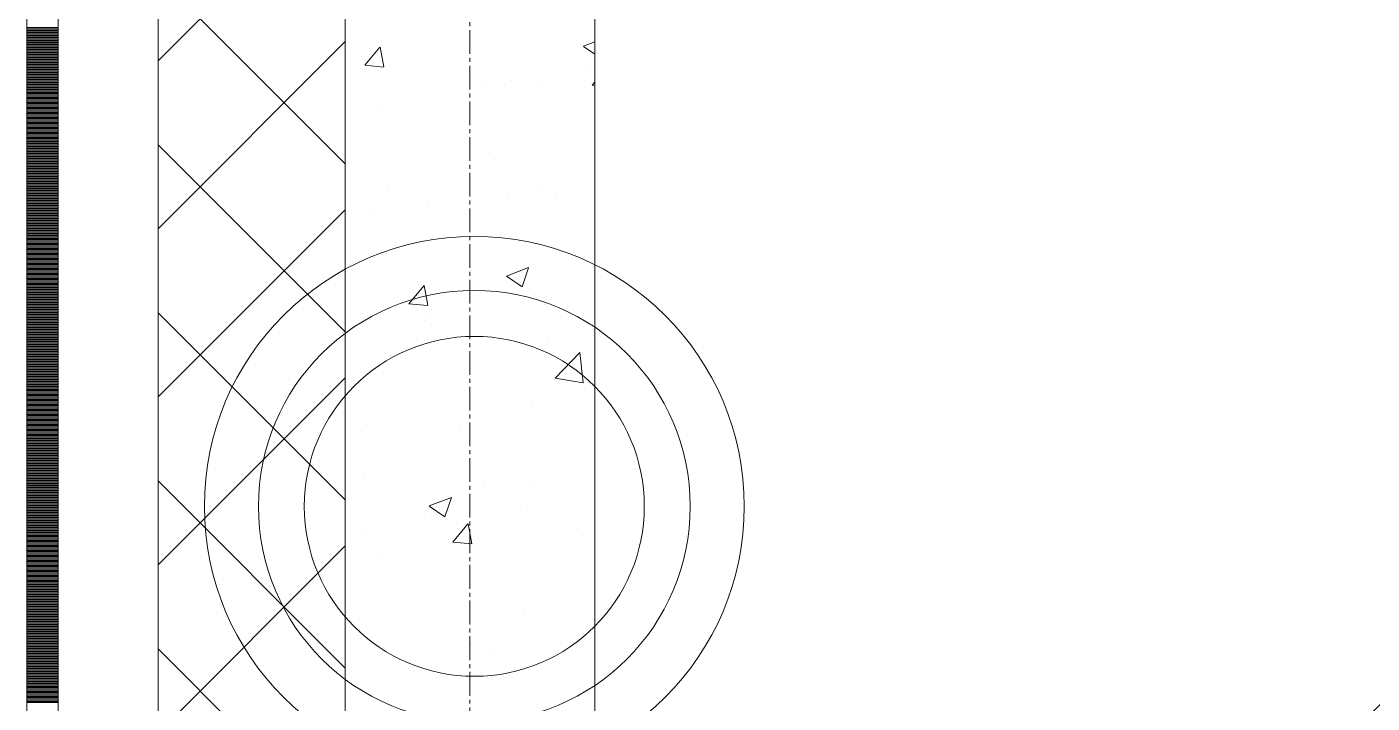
# Model space of a CAD drawing. Header units: millimetres. Extents: x 538266 to 1167394, y 114608 to 637157.
# Drawn here: x 828883 to 829961, y 149714 to 150255 of the extents above; entities that cross this region are included whole.
import ezdxf
from ezdxf.enums import TextEntityAlignment as Align

# ---------------------------------------------------------------- set-up
doc = ezdxf.new("R2010")
doc.units = ezdxf.units.MM
doc.linetypes.add('CENTER2', pattern=[28.575, 19.05, -3.175, 3.175, -3.175])
doc.linetypes.add('DASHED', pattern=[19.05, 12.7, -6.35])
doc.layers.get('Defpoints').update_dxf_attribs({"color": 140})
doc.layers.add('АР_Делит', color=120, linetype='Continuous', lineweight=0, plot=False)
for name, color, linetype, lineweight in [('АР_Стены ПЕНОблок', 52, 'Continuous', 20), ('АР_Тонкая', 254, 'Continuous', 5), ('АР_Утеплитель', 31, 'Continuous', 0), ('АР_Штриховка', 8, 'Continuous', 0)]:
    doc.layers.add(name, color=color, linetype=linetype, lineweight=lineweight)
doc.layers.add('РД_Оси_100', color=7, linetype='Continuous', lineweight=0, true_color=0x525252)
doc.layers.add('ФВ-5', color=7, linetype='Continuous')
doc.styles.add('style1', font='ARIALN.TTF')

# ---------------------------------------------------------------- blocks, each defined once
blk = doc.blocks.new('2_этаж')
at = {"layer": 'АР_Делит', "color": 18, "true_color": 0x000000}
for radius in [216.3, 173, 136.2]:
    blk.add_circle((672877, 149871.3), radius, dxfattribs=at)
at = {"layer": 'АР_Стены ПЕНОблок', "color": 18, "linetype": 'Continuous', "lineweight": 20, "true_color": 0x000000}
for p, q in [((672773.6, 213213.2), (672773.6, 137013.2)), ((672973.6, 137013.2), (672973.6, 213213.2))]:
    blk.add_line(p, q, dxfattribs=at)
at = {"layer": 'АР_Тонкая', "color": 18, "linetype": 'Continuous', "lineweight": 5, "true_color": 0x000000}
for p, q in [((672518.6, 213213.2), (672518.6, 137013.2)), ((672543.6, 213213.2), (672543.6, 137013.2)), ((672543.6, 137013.2), (672543.6, 213213.2)), ((672623.6, 137013.2), (672623.6, 213213.2))]:
    blk.add_line(p, q, dxfattribs=at)
at = {"layer": 'АР_Утеплитель', "color": 18, "linetype": 'Continuous', "lineweight": 0, "true_color": 0x000000}
for p, q in [((672623.6, 213213.2), (672623.6, 137013.2)), ((672773.6, 137013.2), (672773.6, 213213.2))]:
    blk.add_line(p, q, dxfattribs=at)
at = {"layer": 'АР_Штриховка', "color": 18, "linetype": 'Continuous', "lineweight": 0, "true_color": 0x000000}
for p, q in [((672623.6, 150228.4), (672773.6, 150378.4)), ((672773.6, 150145.9), (672623.6, 150295.9)), ((672518.6, 150255), (672543.6, 150255)), ((672518.6, 150254), (672543.6, 150254)), ((672518.6, 150253), (672543.6, 150253)), ((672518.6, 150252), (672543.6, 150252)), ((672518.6, 150251), (672543.6, 150251)), ((672518.6, 150250), (672543.6, 150250)), ((672518.6, 150249), (672543.6, 150249)), ((672518.6, 150248), (672543.6, 150248)), ((672518.6, 150247), (672543.6, 150247)), ((672518.6, 150246), (672543.6, 150246)), ((672518.6, 150245), (672543.6, 150245)), ((672518.6, 150244), (672543.6, 150244)), ((672518.6, 150243), (672543.6, 150243)), ((672518.6, 150242), (672543.6, 150242)), ((672518.6, 150241), (672543.6, 150241)), ((672518.6, 150240), (672543.6, 150240)), ((672518.6, 150239), (672543.6, 150239)), ((672518.6, 150238), (672543.6, 150238)), ((672518.6, 150237), (672543.6, 150237)), ((672623.6, 150093.7), (672773.6, 150243.7)), ((672789.2, 150224.7), (672801.4, 150239.3)), ((672804.5, 150223.4), (672801.6, 150239.3)), ((672964.5, 150240), (672973.6, 150243.4)), ((672964.5, 150239.9), (672973.6, 150233.7)), ((672518.6, 150236), (672543.6, 150236)), ((672518.6, 150235), (672543.6, 150235)), ((672518.6, 150234), (672543.6, 150234)), ((672518.6, 150233), (672543.6, 150233)), ((672518.6, 150232), (672543.6, 150232)), ((672518.6, 150231), (672543.6, 150231)), ((672518.6, 150230), (672543.6, 150230)), ((672518.6, 150229), (672543.6, 150229)), ((672518.6, 150228), (672543.6, 150228)), ((672518.6, 150227), (672543.6, 150227)), ((672518.6, 150226), (672543.6, 150226)), ((672518.6, 150225), (672543.6, 150225)), ((672518.6, 150224), (672543.6, 150224)), ((672518.6, 150223), (672543.6, 150223)), ((672518.6, 150222), (672543.6, 150222)), ((672518.6, 150221), (672543.6, 150221)), ((672518.6, 150220), (672543.6, 150220)), ((672518.6, 150219), (672543.6, 150219)), ((672518.6, 150218), (672543.6, 150218)), ((672518.6, 150217), (672543.6, 150217)), ((672518.6, 150216), (672543.6, 150216)), ((672789.2, 150224.7), (672804.4, 150223.3)), ((672970.4, 150220.8), (672970.4, 150220.8)), ((672518.6, 150215), (672543.6, 150215)), ((672518.6, 150214), (672543.6, 150214)), ((672518.6, 150213), (672543.6, 150213)), ((672518.6, 150212), (672543.6, 150212)), ((672518.6, 150211), (672543.6, 150211)), ((672518.6, 150210), (672543.6, 150210)), ((672518.6, 150209), (672543.6, 150209)), ((672518.6, 150208), (672543.6, 150208)), ((672518.6, 150207), (672543.6, 150207)), ((672518.6, 150206), (672543.6, 150206)), ((672518.6, 150205), (672543.6, 150205)), ((672885.6, 150211.7), (672885.6, 150211.7)), ((672906.9, 150212.4), (672906.9, 150212.4)), ((672931.7, 150209.3), (672931.7, 150209.3)), ((672971.4, 150208.7), (672973.6, 150211.3)), ((672971.4, 150208.7), (672973.6, 150208.5)), ((672518.6, 150204), (672543.6, 150204)), ((672518.6, 150203), (672543.6, 150203)), ((672518.6, 150202), (672543.6, 150202)), ((672518.6, 150201), (672543.6, 150201)), ((672518.6, 150200), (672543.6, 150200)), ((672518.6, 150199), (672543.6, 150199)), ((672518.6, 150198), (672543.6, 150198)), ((672518.6, 150197), (672543.6, 150197)), ((672518.6, 150196), (672543.6, 150196)), ((672518.6, 150195), (672543.6, 150195)), ((672518.6, 150194), (672543.6, 150194)), ((672518.6, 150193), (672543.6, 150193)), ((672518.6, 150192), (672543.6, 150192)), ((672518.6, 150191), (672543.6, 150191)), ((672518.6, 150190), (672543.6, 150190)), ((672518.6, 150189), (672543.6, 150189)), ((672518.6, 150188), (672543.6, 150188)), ((672518.6, 150187), (672543.6, 150187)), ((672518.6, 150186), (672543.6, 150186)), ((672518.6, 150185), (672543.6, 150185)), ((672518.6, 150184), (672543.6, 150184)), ((672799.8, 150190.3), (672799.8, 150190.3)), ((672518.6, 150183), (672543.6, 150183)), ((672518.6, 150182), (672543.6, 150182)), ((672518.6, 150181), (672543.6, 150181)), ((672518.6, 150180), (672543.6, 150180)), ((672518.6, 150179), (672543.6, 150179)), ((672518.6, 150178), (672543.6, 150178)), ((672518.6, 150177), (672543.6, 150177)), ((672518.6, 150176), (672543.6, 150176)), ((672518.6, 150175), (672543.6, 150175)), ((672518.6, 150174), (672543.6, 150174)), ((672518.6, 150173), (672543.6, 150173)), ((672518.6, 150172), (672543.6, 150172)), ((672518.6, 150171), (672543.6, 150171)), ((672518.6, 150170), (672543.6, 150170)), ((672518.6, 150169), (672543.6, 150169)), ((672518.6, 150168), (672543.6, 150168)), ((672518.6, 150167), (672543.6, 150167)), ((672518.6, 150166), (672543.6, 150166)), ((672518.6, 150165), (672543.6, 150165)), ((672518.6, 150164), (672543.6, 150164)), ((672518.6, 150163), (672543.6, 150163)), ((672518.6, 150162), (672543.6, 150162)), ((672518.6, 150161), (672543.6, 150161)), ((672518.6, 150160), (672543.6, 150160)), ((672518.6, 150159), (672543.6, 150159)), ((672518.6, 150158), (672543.6, 150158)), ((672518.6, 150157), (672543.6, 150157)), ((672518.6, 150156), (672543.6, 150156)), ((672518.6, 150155), (672543.6, 150155)), ((672518.6, 150154), (672543.6, 150154)), ((672518.6, 150153), (672543.6, 150153)), ((672518.6, 150152), (672543.6, 150152)), ((672518.6, 150151), (672543.6, 150151)), ((672773.6, 150011.1), (672623.6, 150161.1)), ((672889.4, 150155.1), (672889.4, 150155.1)), ((672518.6, 150150), (672543.6, 150150)), ((672518.6, 150149), (672543.6, 150149)), ((672518.6, 150148), (672543.6, 150148)), ((672518.6, 150147), (672543.6, 150147)), ((672518.6, 150146), (672543.6, 150146)), ((672518.6, 150145), (672543.6, 150145)), ((672518.6, 150144), (672543.6, 150144)), ((672518.6, 150143), (672543.6, 150143)), ((672518.6, 150142), (672543.6, 150142)), ((672518.6, 150141), (672543.6, 150141)), ((672518.6, 150140), (672543.6, 150140)), ((672518.6, 150139), (672543.6, 150139)), ((672518.6, 150138), (672543.6, 150138)), ((672518.6, 150137), (672543.6, 150137)), ((672518.6, 150136), (672543.6, 150136)), ((672518.6, 150135), (672543.6, 150135)), ((672518.6, 150134), (672543.6, 150134)), ((672518.6, 150133), (672543.6, 150133)), ((672518.6, 150132), (672543.6, 150132)), ((672518.6, 150131), (672543.6, 150131)), ((672518.6, 150130), (672543.6, 150130)), ((672518.6, 150129), (672543.6, 150129)), ((672518.6, 150128), (672543.6, 150128)), ((672518.6, 150127), (672543.6, 150127)), ((672518.6, 150126), (672543.6, 150126)), ((672518.6, 150125), (672543.6, 150125)), ((672518.6, 150124), (672543.6, 150124)), ((672518.6, 150123), (672543.6, 150123)), ((672518.6, 150122), (672543.6, 150122)), ((672518.6, 150121), (672543.6, 150121)), ((672518.6, 150120), (672543.6, 150120)), ((672518.6, 150119), (672543.6, 150119)), ((672807.4, 150126.7), (672807.4, 150126.7)), ((672903.6, 150120.6), (672903.6, 150120.6)), ((672928.6, 150124.8), (672928.6, 150124.8)), ((672942.9, 150121), (672942.9, 150121)), ((672518.6, 150118), (672543.6, 150118)), ((672518.6, 150117), (672543.6, 150117)), ((672518.6, 150116), (672543.6, 150116)), ((672518.6, 150115), (672543.6, 150115)), ((672518.6, 150114), (672543.6, 150114)), ((672518.6, 150113), (672543.6, 150113)), ((672518.6, 150112), (672543.6, 150112)), ((672518.6, 150111), (672543.6, 150111)), ((672518.6, 150110), (672543.6, 150110)), ((672518.6, 150109), (672543.6, 150109)), ((672518.6, 150108), (672543.6, 150108)), ((672623.6, 149959), (672773.6, 150109)), ((672840, 150112.3), (672840, 150112.3)), ((672518.6, 150107), (672543.6, 150107)), ((672518.6, 150106), (672543.6, 150106)), ((672518.6, 150105), (672543.6, 150105)), ((672518.6, 150104), (672543.6, 150104)), ((672518.6, 150103), (672543.6, 150103)), ((672518.6, 150102), (672543.6, 150102)), ((672518.6, 150101), (672543.6, 150101)), ((672518.6, 150100), (672543.6, 150100)), ((672518.6, 150099), (672543.6, 150099)), ((672518.6, 150098), (672543.6, 150098)), ((672518.6, 150097), (672543.6, 150097)), ((672796.7, 150105.7), (672796.7, 150105.7)), ((672518.6, 150096), (672543.6, 150096)), ((672518.6, 150095), (672543.6, 150095)), ((672518.6, 150094), (672543.6, 150094)), ((672518.6, 150093), (672543.6, 150093)), ((672518.6, 150092), (672543.6, 150092)), ((672518.6, 150091), (672543.6, 150091)), ((672518.6, 150090), (672543.6, 150090)), ((672518.6, 150089), (672543.6, 150089)), ((672518.6, 150088), (672543.6, 150088)), ((672518.6, 150087), (672543.6, 150087)), ((672518.6, 150086), (672543.6, 150086)), ((672518.6, 150085), (672543.6, 150085)), ((672518.6, 150084), (672543.6, 150084)), ((672518.6, 150083), (672543.6, 150083)), ((672518.6, 150082), (672543.6, 150082)), ((672518.6, 150081), (672543.6, 150081)), ((672518.6, 150080), (672543.6, 150080)), ((672518.6, 150079), (672543.6, 150079)), ((672518.6, 150078), (672543.6, 150078)), ((672518.6, 150077), (672543.6, 150077)), ((672518.6, 150076), (672543.6, 150076)), ((672518.6, 150075), (672543.6, 150075)), ((672518.6, 150074), (672543.6, 150074)), ((672518.6, 150073), (672543.6, 150073)), ((672518.6, 150072), (672543.6, 150072)), ((672518.6, 150071), (672543.6, 150071)), ((672518.6, 150070), (672543.6, 150070)), ((672518.6, 150069), (672543.6, 150069)), ((672518.6, 150068), (672543.6, 150068)), ((672518.6, 150067), (672543.6, 150067)), ((672518.6, 150066), (672543.6, 150066)), ((672518.6, 150065), (672543.6, 150065)), ((672518.6, 150064), (672543.6, 150064)), ((672518.6, 150063), (672543.6, 150063)), ((672518.6, 150062), (672543.6, 150062)), ((672518.6, 150061), (672543.6, 150061)), ((672518.6, 150060), (672543.6, 150060)), ((672518.6, 150059), (672543.6, 150059)), ((672518.6, 150058), (672543.6, 150058)), ((672518.6, 150057), (672543.6, 150057)), ((672518.6, 150056), (672543.6, 150056)), ((672518.6, 150055), (672543.6, 150055)), ((672518.6, 150054), (672543.6, 150054)), ((672875.1, 150060.1), (672875.1, 150060.1)), ((672902.7, 150055.8), (672920.5, 150062.6)), ((672902.7, 150055.7), (672915.3, 150047.1)), ((672915.3, 150047.1), (672920.5, 150062.5)), ((672518.6, 150053), (672543.6, 150053)), ((672518.6, 150052), (672543.6, 150052)), ((672518.6, 150051), (672543.6, 150051)), ((672518.6, 150050), (672543.6, 150050)), ((672518.6, 150049), (672543.6, 150049)), ((672518.6, 150048), (672543.6, 150048)), ((672518.6, 150047), (672543.6, 150047)), ((672518.6, 150046), (672543.6, 150046)), ((672518.6, 150045), (672543.6, 150045)), ((672518.6, 150044), (672543.6, 150044)), ((672518.6, 150043), (672543.6, 150043)), ((672824.4, 150033.6), (672836.7, 150048.2)), ((672839.8, 150032.3), (672836.8, 150048.2)), ((672518.6, 150042), (672543.6, 150042)), ((672518.6, 150041), (672543.6, 150041)), ((672518.6, 150040), (672543.6, 150040)), ((672518.6, 150039), (672543.6, 150039)), ((672518.6, 150038), (672543.6, 150038)), ((672518.6, 150037), (672543.6, 150037)), ((672518.6, 150036), (672543.6, 150036)), ((672518.6, 150035), (672543.6, 150035)), ((672518.6, 150034), (672543.6, 150034)), ((672518.6, 150033), (672543.6, 150033)), ((672824.4, 150033.6), (672839.6, 150032.3)), ((672925.5, 150040.2), (672925.5, 150040.2)), ((672933, 150033.1), (672933, 150033.1)), ((672518.6, 150032), (672543.6, 150032)), ((672518.6, 150031), (672543.6, 150031)), ((672518.6, 150030), (672543.6, 150030)), ((672518.6, 150029), (672543.6, 150029)), ((672518.6, 150028), (672543.6, 150028)), ((672518.6, 150027), (672543.6, 150027)), ((672518.6, 150026), (672543.6, 150026)), ((672518.6, 150025), (672543.6, 150025)), ((672518.6, 150024), (672543.6, 150024)), ((672518.6, 150023), (672543.6, 150023)), ((672518.6, 150022), (672543.6, 150022)), ((672773.6, 149876.4), (672623.6, 150026.4)), ((672838.9, 150026), (672838.9, 150026)), ((672518.6, 150021), (672543.6, 150021)), ((672518.6, 150020), (672543.6, 150020)), ((672518.6, 150019), (672543.6, 150019)), ((672518.6, 150018), (672543.6, 150018)), ((672518.6, 150017), (672543.6, 150017)), ((672518.6, 150016), (672543.6, 150016)), ((672518.6, 150015), (672543.6, 150015)), ((672518.6, 150014), (672543.6, 150014)), ((672518.6, 150013), (672543.6, 150013)), ((672518.6, 150012), (672543.6, 150012)), ((672518.6, 150011), (672543.6, 150011)), ((672793.6, 150021.2), (672793.6, 150021.2)), ((672836.8, 150020.4), (672836.8, 150020.4)), ((672518.6, 150010), (672543.6, 150010)), ((672518.6, 150009), (672543.6, 150009)), ((672518.6, 150008), (672543.6, 150008)), ((672518.6, 150007), (672543.6, 150007)), ((672518.6, 150006), (672543.6, 150006)), ((672518.6, 150005), (672543.6, 150005)), ((672518.6, 150004), (672543.6, 150004)), ((672518.6, 150003), (672543.6, 150003)), ((672518.6, 150002), (672543.6, 150002)), ((672518.6, 150001), (672543.6, 150001)), ((672518.6, 150000), (672543.6, 150000)), ((672935.9, 150004.4), (672935.9, 150004.4)), ((672518.6, 149999), (672543.6, 149999)), ((672518.6, 149998), (672543.6, 149998)), ((672518.6, 149997), (672543.6, 149997)), ((672518.6, 149996), (672543.6, 149996)), ((672518.6, 149995), (672543.6, 149995)), ((672518.6, 149994), (672543.6, 149994)), ((672518.6, 149993), (672543.6, 149993)), ((672518.6, 149992), (672543.6, 149992)), ((672518.6, 149991), (672543.6, 149991)), ((672518.6, 149990), (672543.6, 149990)), ((672941.7, 149973.9), (672961.5, 149994.6)), ((672964.3, 149970.4), (672961.5, 149994.6)), ((672518.6, 149989), (672543.6, 149989)), ((672518.6, 149988), (672543.6, 149988)), ((672518.6, 149987), (672543.6, 149987)), ((672518.6, 149986), (672543.6, 149986)), ((672518.6, 149985), (672543.6, 149985)), ((672518.6, 149984), (672543.6, 149984)), ((672518.6, 149983), (672543.6, 149983)), ((672518.6, 149982), (672543.6, 149982)), ((672518.6, 149981), (672543.6, 149981)), ((672518.6, 149980), (672543.6, 149980)), ((672518.6, 149979), (672543.6, 149979)), ((672787.8, 149978.9), (672787.8, 149978.9)), ((672518.6, 149978), (672543.6, 149978)), ((672518.6, 149977), (672543.6, 149977)), ((672518.6, 149976), (672543.6, 149976)), ((672518.6, 149975), (672543.6, 149975)), ((672518.6, 149974), (672543.6, 149974)), ((672518.6, 149973), (672543.6, 149973)), ((672518.6, 149972), (672543.6, 149972)), ((672518.6, 149971), (672543.6, 149971)), ((672518.6, 149970), (672543.6, 149970)), ((672518.6, 149969), (672543.6, 149969)), ((672518.6, 149968), (672543.6, 149968)), ((672623.6, 149824.3), (672773.6, 149974.3)), ((672941.7, 149973.9), (672964.3, 149970.4)), ((672518.6, 149967), (672543.6, 149967)), ((672518.6, 149966), (672543.6, 149966)), ((672518.6, 149965), (672543.6, 149965)), ((672518.6, 149964), (672543.6, 149964)), ((672518.6, 149963), (672543.6, 149963)), ((672518.6, 149962), (672543.6, 149962)), ((672518.6, 149961), (672543.6, 149961)), ((672518.6, 149960), (672543.6, 149960)), ((672518.6, 149959), (672543.6, 149959)), ((672518.6, 149958), (672543.6, 149958)), ((672518.6, 149957), (672543.6, 149957)), ((672518.6, 149956), (672543.6, 149956)), ((672518.6, 149955), (672543.6, 149955)), ((672518.6, 149954), (672543.6, 149954)), ((672518.6, 149953), (672543.6, 149953)), ((672518.6, 149952), (672543.6, 149952)), ((672518.6, 149951), (672543.6, 149951)), ((672518.6, 149950), (672543.6, 149950)), ((672518.6, 149949), (672543.6, 149949)), ((672518.6, 149948), (672543.6, 149948)), ((672518.6, 149947), (672543.6, 149947)), ((672518.6, 149946), (672543.6, 149946)), ((672922.5, 149955.7), (672922.5, 149955.7)), ((672518.6, 149945), (672543.6, 149945)), ((672518.6, 149944), (672543.6, 149944)), ((672518.6, 149943), (672543.6, 149943)), ((672518.6, 149942), (672543.6, 149942)), ((672518.6, 149941), (672543.6, 149941)), ((672518.6, 149940), (672543.6, 149940)), ((672518.6, 149939), (672543.6, 149939)), ((672518.6, 149938), (672543.6, 149938)), ((672518.6, 149937), (672543.6, 149937)), ((672518.6, 149936), (672543.6, 149936)), ((672790.5, 149936.6), (672790.5, 149936.6)), ((672518.6, 149935), (672543.6, 149935)), ((672518.6, 149934), (672543.6, 149934)), ((672518.6, 149933), (672543.6, 149933)), ((672518.6, 149932), (672543.6, 149932)), ((672518.6, 149931), (672543.6, 149931)), ((672518.6, 149930), (672543.6, 149930)), ((672518.6, 149929), (672543.6, 149929)), ((672518.6, 149928), (672543.6, 149928)), ((672518.6, 149927), (672543.6, 149927)), ((672518.6, 149926), (672543.6, 149926)), ((672518.6, 149925), (672543.6, 149925)), ((672866.2, 149932.9), (672866.2, 149932.9)), ((672518.6, 149924), (672543.6, 149924)), ((672518.6, 149923), (672543.6, 149923)), ((672518.6, 149922), (672543.6, 149922)), ((672518.6, 149921), (672543.6, 149921)), ((672518.6, 149920), (672543.6, 149920)), ((672518.6, 149919), (672543.6, 149919)), ((672518.6, 149918), (672543.6, 149918)), ((672518.6, 149917), (672543.6, 149917)), ((672518.6, 149916), (672543.6, 149916)), ((672518.6, 149915), (672543.6, 149915)), ((672518.6, 149914), (672543.6, 149914)), ((672518.6, 149913), (672543.6, 149913)), ((672518.6, 149912), (672543.6, 149912)), ((672518.6, 149911), (672543.6, 149911)), ((672518.6, 149910), (672543.6, 149910)), ((672518.6, 149909), (672543.6, 149909)), ((672518.6, 149908), (672543.6, 149908)), ((672518.6, 149907), (672543.6, 149907)), ((672518.6, 149906), (672543.6, 149906)), ((672518.6, 149905), (672543.6, 149905)), ((672518.6, 149904), (672543.6, 149904)), ((672518.6, 149903), (672543.6, 149903)), ((672518.6, 149902), (672543.6, 149902)), ((672518.6, 149901), (672543.6, 149901)), ((672518.6, 149900), (672543.6, 149900)), ((672518.6, 149899), (672543.6, 149899)), ((672518.6, 149898), (672543.6, 149898)), ((672518.6, 149897), (672543.6, 149897)), ((672518.6, 149896), (672543.6, 149896)), ((672518.6, 149895), (672543.6, 149895)), ((672518.6, 149894), (672543.6, 149894)), ((672518.6, 149893), (672543.6, 149893)), ((672789.4, 149896.2), (672789.4, 149896.2)), ((672518.6, 149892), (672543.6, 149892)), ((672518.6, 149891), (672543.6, 149891)), ((672518.6, 149890), (672543.6, 149890)), ((672518.6, 149889), (672543.6, 149889)), ((672518.6, 149888), (672543.6, 149888)), ((672518.6, 149887), (672543.6, 149887)), ((672518.6, 149886), (672543.6, 149886)), ((672518.6, 149885), (672543.6, 149885)), ((672518.6, 149884), (672543.6, 149884)), ((672518.6, 149883), (672543.6, 149883)), ((672518.6, 149882), (672543.6, 149882)), ((672773.6, 149741.7), (672623.6, 149891.7)), ((672884.8, 149890), (672884.8, 149890)), ((672925, 149890.5), (672925, 149890.5)), ((672518.6, 149881), (672543.6, 149881)), ((672518.6, 149880), (672543.6, 149880)), ((672518.6, 149879), (672543.6, 149879)), ((672518.6, 149878), (672543.6, 149878)), ((672518.6, 149877), (672543.6, 149877)), ((672518.6, 149876), (672543.6, 149876)), ((672518.6, 149875), (672543.6, 149875)), ((672518.6, 149874), (672543.6, 149874)), ((672518.6, 149873), (672543.6, 149873)), ((672518.6, 149872), (672543.6, 149872)), ((672518.6, 149871), (672543.6, 149871)), ((672840.9, 149871.6), (672858.7, 149878.4)), ((672840.9, 149871.5), (672853.5, 149863)), ((672853.5, 149863), (672858.7, 149878.3)), ((672919.4, 149871.1), (672919.4, 149871.1)), ((672518.6, 149870), (672543.6, 149870)), ((672518.6, 149869), (672543.6, 149869)), ((672518.6, 149868), (672543.6, 149868)), ((672518.6, 149867), (672543.6, 149867)), ((672518.6, 149866), (672543.6, 149866)), ((672518.6, 149865), (672543.6, 149865)), ((672518.6, 149864), (672543.6, 149864)), ((672518.6, 149863), (672543.6, 149863)), ((672518.6, 149862), (672543.6, 149862)), ((672518.6, 149861), (672543.6, 149861)), ((672518.6, 149860), (672543.6, 149860)), ((672842.9, 149862.1), (672842.9, 149862.1)), ((672518.6, 149859), (672543.6, 149859)), ((672518.6, 149858), (672543.6, 149858)), ((672518.6, 149857), (672543.6, 149857)), ((672518.6, 149856), (672543.6, 149856)), ((672518.6, 149855), (672543.6, 149855)), ((672518.6, 149854), (672543.6, 149854)), ((672518.6, 149853), (672543.6, 149853)), ((672518.6, 149852), (672543.6, 149852)), ((672518.6, 149851), (672543.6, 149851)), ((672518.6, 149850), (672543.6, 149850)), ((672518.6, 149849), (672543.6, 149849)), ((672787.4, 149852.1), (672787.4, 149852.1)), ((672859.7, 149842.6), (672871.9, 149857.2)), ((672875, 149841.3), (672872.1, 149857.2)), ((672959.8, 149853.9), (672959.8, 149853.9)), ((672518.6, 149848), (672543.6, 149848)), ((672518.6, 149847), (672543.6, 149847)), ((672518.6, 149846), (672543.6, 149846)), ((672518.6, 149845), (672543.6, 149845)), ((672518.6, 149844), (672543.6, 149844)), ((672518.6, 149843), (672543.6, 149843)), ((672518.6, 149842), (672543.6, 149842)), ((672518.6, 149841), (672543.6, 149841)), ((672518.6, 149840), (672543.6, 149840)), ((672518.6, 149839), (672543.6, 149839)), ((672623.6, 149689.6), (672773.6, 149839.6)), ((672859.7, 149842.6), (672874.9, 149841.2)), ((672518.6, 149838), (672543.6, 149838)), ((672518.6, 149837), (672543.6, 149837)), ((672518.6, 149836), (672543.6, 149836)), ((672518.6, 149835), (672543.6, 149835)), ((672518.6, 149834), (672543.6, 149834)), ((672518.6, 149833), (672543.6, 149833)), ((672518.6, 149832), (672543.6, 149832)), ((672518.6, 149831), (672543.6, 149831)), ((672518.6, 149830), (672543.6, 149830)), ((672518.6, 149829), (672543.6, 149829)), ((672518.6, 149828), (672543.6, 149828)), ((672799.4, 149832.7), (672799.4, 149832.7)), ((672518.6, 149827), (672543.6, 149827)), ((672518.6, 149826), (672543.6, 149826)), ((672518.6, 149825), (672543.6, 149825)), ((672518.6, 149824), (672543.6, 149824)), ((672518.6, 149823), (672543.6, 149823)), ((672518.6, 149822), (672543.6, 149822)), ((672518.6, 149821), (672543.6, 149821)), ((672518.6, 149820), (672543.6, 149820)), ((672518.6, 149819), (672543.6, 149819)), ((672518.6, 149818), (672543.6, 149818)), ((672518.6, 149817), (672543.6, 149817)), ((672518.6, 149816), (672543.6, 149816)), ((672518.6, 149815), (672543.6, 149815)), ((672518.6, 149814), (672543.6, 149814)), ((672518.6, 149813), (672543.6, 149813)), ((672518.6, 149812), (672543.6, 149812)), ((672518.6, 149811), (672543.6, 149811)), ((672518.6, 149810), (672543.6, 149810)), ((672518.6, 149809), (672543.6, 149809)), ((672518.6, 149808), (672543.6, 149808)), ((672518.6, 149807), (672543.6, 149807)), ((672518.6, 149806), (672543.6, 149806)), ((672518.6, 149805), (672543.6, 149805)), ((672518.6, 149804), (672543.6, 149804)), ((672518.6, 149803), (672543.6, 149803)), ((672518.6, 149802), (672543.6, 149802)), ((672518.6, 149801), (672543.6, 149801)), ((672518.6, 149800), (672543.6, 149800)), ((672518.6, 149799), (672543.6, 149799)), ((672518.6, 149798), (672543.6, 149798)), ((672518.6, 149797), (672543.6, 149797)), ((672518.6, 149796), (672543.6, 149796)), ((672518.6, 149795), (672543.6, 149795)), ((672518.6, 149794), (672543.6, 149794)), ((672518.6, 149793), (672543.6, 149793)), ((672518.6, 149792), (672543.6, 149792)), ((672518.6, 149791), (672543.6, 149791)), ((672518.6, 149790), (672543.6, 149790)), ((672518.6, 149789), (672543.6, 149789)), ((672518.6, 149788), (672543.6, 149788)), ((672518.6, 149787), (672543.6, 149787)), ((672518.6, 149786), (672543.6, 149786)), ((672518.6, 149785), (672543.6, 149785)), ((672916.3, 149786.6), (672916.3, 149786.6)), ((672518.6, 149784), (672543.6, 149784)), ((672518.6, 149783), (672543.6, 149783)), ((672518.6, 149782), (672543.6, 149782)), ((672518.6, 149781), (672543.6, 149781)), ((672518.6, 149780), (672543.6, 149780)), ((672518.6, 149779), (672543.6, 149779)), ((672518.6, 149778), (672543.6, 149778)), ((672518.6, 149777), (672543.6, 149777)), ((672518.6, 149776), (672543.6, 149776)), ((672518.6, 149775), (672543.6, 149775)), ((672518.6, 149774), (672543.6, 149774)), ((672518.6, 149773), (672543.6, 149773)), ((672518.6, 149772), (672543.6, 149772)), ((672518.6, 149771), (672543.6, 149771)), ((672518.6, 149770), (672543.6, 149770)), ((672518.6, 149769), (672543.6, 149769)), ((672518.6, 149768), (672543.6, 149768)), ((672518.6, 149767), (672543.6, 149767)), ((672518.6, 149766), (672543.6, 149766)), ((672518.6, 149765), (672543.6, 149765)), ((672518.6, 149764), (672543.6, 149764)), ((672518.6, 149763), (672543.6, 149763)), ((672784.4, 149767.5), (672784.4, 149767.5)), ((672518.6, 149762), (672543.6, 149762)), ((672518.6, 149761), (672543.6, 149761)), ((672518.6, 149760), (672543.6, 149760)), ((672518.6, 149759), (672543.6, 149759)), ((672518.6, 149758), (672543.6, 149758)), ((672518.6, 149757), (672543.6, 149757)), ((672518.6, 149756), (672543.6, 149756)), ((672518.6, 149755), (672543.6, 149755)), ((672518.6, 149754), (672543.6, 149754)), ((672518.6, 149753), (672543.6, 149753)), ((672518.6, 149752), (672543.6, 149752)), ((672773.6, 149607), (672623.6, 149757)), ((672874.5, 149761.4), (672874.5, 149761.4)), ((672893, 149753.7), (672893, 149753.7)), ((672956.5, 149762.1), (672956.5, 149762.1)), ((672518.6, 149751), (672543.6, 149751)), ((672518.6, 149750), (672543.6, 149750)), ((672518.6, 149749), (672543.6, 149749)), ((672518.6, 149748), (672543.6, 149748)), ((672518.6, 149747), (672543.6, 149747)), ((672518.6, 149746), (672543.6, 149746)), ((672518.6, 149745), (672543.6, 149745)), ((672518.6, 149744), (672543.6, 149744)), ((672518.6, 149743), (672543.6, 149743)), ((672518.6, 149742), (672543.6, 149742)), ((672518.6, 149741), (672543.6, 149741)), ((672518.6, 149740), (672543.6, 149740)), ((672518.6, 149739), (672543.6, 149739)), ((672518.6, 149738), (672543.6, 149738)), ((672518.6, 149737), (672543.6, 149737)), ((672518.6, 149736), (672543.6, 149736)), ((672518.6, 149735), (672543.6, 149735)), ((672518.6, 149734), (672543.6, 149734)), ((672518.6, 149733), (672543.6, 149733)), ((672518.6, 149732), (672543.6, 149732)), ((672518.6, 149731), (672543.6, 149731)), ((672874.3, 149738.5), (672874.3, 149738.5)), ((672518.6, 149730), (672543.6, 149730)), ((672518.6, 149729), (672543.6, 149729)), ((672518.6, 149728), (672543.6, 149728)), ((672518.6, 149727), (672543.6, 149727)), ((672518.6, 149726), (672543.6, 149726)), ((672518.6, 149725), (672543.6, 149725)), ((672518.6, 149724), (672543.6, 149724)), ((672518.6, 149723), (672543.6, 149723)), ((672518.6, 149722), (672543.6, 149722)), ((672518.6, 149721), (672543.6, 149721)), ((672518.6, 149720), (672543.6, 149720)), ((672518.6, 149719), (672543.6, 149719)), ((672518.6, 149718), (672543.6, 149718)), ((672518.6, 149717), (672543.6, 149717)), ((672518.6, 149716), (672543.6, 149716)), ((672518.6, 149715), (672543.6, 149715)), ((672518.6, 149714), (672543.6, 149714))]:
    blk.add_line(p, q, dxfattribs=at)
at = {"layer": 'Defpoints', "color": 18, "true_color": 0x000000, "style": 'style1'}
for p in [(677970.6, 219836.4), (678101.2, 211681.4)]:
    blk.add_attdef('АР-ПОМЕЩЕНИЕ:НАИМЕНОВАНИЕ', text='', height=100, dxfattribs=at).set_placement(p, align=Align.MIDDLE)
blk = doc.blocks.new('СОШ_2200_АР_ОСИ_М100_28.05.24')
at = {"layer": 'АР_Делит', "color": 251, "linetype": 'DASHED', "true_color": 0x636466}
blk.add_lwpolyline([(114955, 135155), (114955, -355), (93595.036, -355), (93595.036, 13855), (94145, 13855), (94145, 68320), (66055, 68320), (66055, 13857.73), (83455, 13857.73), (83455, -355), (45245, -355), (45245, 13145), (44695, 13145), (44695, 26755), (45245, 26755), (45245, 68320), (20455, 68320), (20455, 26755), (27955, 26755), (27955, 13145), (-355, 13145), (-355, 100855)], dxfattribs=at)
at = {"layer": 'РД_Оси_100', "color": 251, "linetype": 'CENTER2', "true_color": 0x636466}
blk.add_line((0, -6155), (0, 139938.679), dxfattribs=at)

msp = doc.modelspace()

# ---------------------------------------------------------------- hatches: boundary and pattern name
at = {"layer": 'ФВ-5'}
h = msp.add_hatch(dxfattribs=at)
h.set_pattern_fill('ANSI31', color=3, scale=300)
h.paths.add_polyline_path([(856937.8, 141853.3), (856717.8, 141633.3), (856717.8, 141593.8), (856417.8, 141593.8), (856417.8, 142493.8), (856717.8, 142493.8), (856717.8, 142082.3), (856937.8, 142302.3), (856937.8, 143613.2), (856037.8, 143613.2), (856037.8, 143603.2), (853264, 143603.2, -0.558775), (852895.5, 143603.2), (851387.8, 143603.2, -0.414214), (851687.8, 143303.2, -1), (851087.8, 143303.2, -0.414214), (851387.8, 143603.2), (850280.2, 143603.2, -0.558775), (849911.7, 143603.2), (849137.8, 143603.2), (848237.8, 143603.2), (847307.8, 143603.2), (847307.8, 143383.2), (846937.8, 143383.2), (846937.8, 143453.2), (846937.8, 143603.2), (846437.8, 143603.2), (846437.8, 142703.2), (846737.8, 142703.2), (846737.8, 142583.2), (846317.8, 142583.2), (846317.8, 143603.2), (845837.8, 143603.2), (842357.8, 143603.2), (842357.8, 143383.2), (842067.8, 143383.2), (842067.8, 143603.2), (841437.8, 143603.2), (839882.8, 143603.2, -0.333315), (840098.8, 143315.3, -1), (839498.8, 143315.3, -0.333315), (839714.7, 143603.2), (838680.2, 143603.2, -0.558775), (838311.7, 143603.2), (837507.8, 143603.2), (837507.8, 143383.2), (837137.8, 143383.2), (837137.8, 141363.2), (837147.8, 141363.2), (837147.8, 140163.2), (837137.8, 136013.2), (837202.3, 136013.2, -0.618518), (837589.5, 136013.2), (840886.2, 136013.2, -0.618518), (841273.3, 136013.2), (841437.8, 136013.2), (841437.8, 136033.2), (842313.7, 136033.2, -0.582347), (842689.5, 136013.2), (843586.2, 136013.2, -0.618518), (843973.3, 136013.2), (844402.3, 136013.2, -0.618518), (844789.5, 136013.2), (845837.8, 136013.2), (845837.8, 136033.2), (847037.8, 136033.2), (848237.8, 136030.6), (848237.8, 136033.2), (849137.8, 136033.2), (850195.6, 136030.2, -0.587964), (850573.3, 136013.2), (851002.3, 136013.2, -0.618518), (851389.5, 136013.2), (852286.2, 136013.2, -0.618518), (852673.3, 136013.2), (853102.3, 136013.2, -0.618518), (853489.5, 136013.2), (855286.2, 136013.2, -0.618518), (855673.3, 136013.2), (856036.9, 136013.2), (856037.8, 136014.1), (856037.8, 136313.2), (856786, 136313.2), (856937.8, 136465.1)])
h.paths.add_polyline_path([(851418, 140993.2), (851968, 140993.2, -1), (851968, 140393.2), (851418, 140393.2, -1)], flags=16)
h.paths.add_polyline_path([(847057.6, 139675.2, -1), (846624.9, 139675.2, -1)], flags=16)
h.paths.add_polyline_path([(847014.3, 139675.2, -1), (846668.2, 139675.2, -1)], flags=0)
h.paths.add_polyline_path([(846977.4, 139675.2, -1), (846705, 139675.2, -1)], flags=0)
h.paths.add_polyline_path([(846737.8, 141603.2), (846437.8, 141603.2), (846437.8, 142503.2), (846737.8, 142503.2)], flags=16)
h.paths.add_polyline_path([(844344.2, 140388.8), (843794.2, 140388.8, -1), (843794.2, 140988.8), (844344.2, 140988.8, -1)], flags=16)
h.paths.add_polyline_path([(836345.4, 144457.5, -0.893187), (836937.8, 144524.5), (836937.8, 145103.2), (835937.8, 145103.2), (833188, 145103.2, -0.582884), (832811.5, 145103.2), (829357.8, 145103.2), (829357.8, 144737.4, -0.255743), (829457.6, 144555.2, -0.284268), (829337.8, 144361.6), (829337.8, 141213.2), (829357.8, 141213.2), (829357.8, 140313.2), (829351.4, 139257.5, -0.265015), (829457.6, 139071.3, -0.284268), (829337.8, 138877.8), (829337.8, 138448.7, -0.284268), (829457.6, 138255.2, -0.284268), (829337.8, 138061.6), (829337.8, 137013.2), (829357.8, 137013.2), (829357.8, 136033.2), (835937.8, 136033.2), (836937.8, 136033.2), (836937.8, 139613.2), (836627.8, 139613.2), (836627.8, 140513.2), (836927.8, 140513.2), (836927.8, 140893.2), (836507.8, 140893.2), (836507.8, 142033.2), (836937.8, 142033.2), (836937.8, 143617.8, -0.284268), (836818.1, 143811.3, -0.284268), (836937.8, 144004.9), (836937.8, 144390.4, -0.893187)])
h.paths.add_polyline_path([(840537.8, 148013.2), (840537.8, 150213.2), (840537.8, 150413.2), (840537.8, 151713.2), (840537.8, 156113.2), (841187.8, 156113.2), (841187.8, 156333.2), (841427.8, 156333.2), (841427.8, 156683.1, -0.270169), (841318.1, 156871.3, -0.270169), (841427.8, 157059.6), (841427.8, 158016.9, -0.270169), (841318.1, 158205.2, -0.270169), (841427.8, 158393.4), (841427.8, 158493.2), (840857.8, 158493.2), (840857.8, 158718.2), (840582.8, 159194.6), (840604.5, 159207.1), (840604.8, 159206.6, -0.120105), (840857.8, 159268.2), (840857.8, 159293.2), (840857.8, 159438.2), (840582.8, 159914.6), (840604.5, 159927.1), (840604.8, 159926.6, -0.120105), (840857.8, 159988.2), (840857.8, 160013.2), (840857.8, 161103.2), (840439.8, 161103.2, -0.594367), (840059.7, 161103.2), (838656.6, 161080.5, -0.414214), (838956.6, 160780.5, -1), (838356.6, 160780.5, -0.414214), (838656.6, 161080.5), (838351.8, 161096, -0.581306), (837975.9, 161103.2), (837867.8, 161103.2), (837867.8, 159543.2), (837867.8, 158590.3), (837147.8, 158590.3), (837147.8, 157813.2), (837147.8, 157743.4, -0.270169), (837257.6, 157555.2, -0.270169), (837147.8, 157366.9), (837147.8, 155699.4, -0.910455), (837742.6, 155643.5, -0.910455), (837147.8, 155587.6), (837147.8, 154759.6, -0.270169), (837257.6, 154571.3, -0.270169), (837147.8, 154383.1), (837147.8, 154113.2), (837147.8, 153213.2), (837147.8, 149223.2), (837137.8, 149003.2), (835937.8, 149003.2), (829357.8, 149003.2), (829357.8, 148637.4, -0.255743), (829457.6, 148455.2, -0.284268), (829337.8, 148261.6), (829337.8, 146164.9, -0.284268), (829457.6, 145971.3, -0.255743), (829357.8, 145789.1), (829357.8, 145693.2), (829577.8, 145693.2), (829577.8, 145323.2), (832815.5, 145323.2, -0.558775), (833184, 145323.2), (835937.8, 145323.2), (835937.8, 145603.2), (837138.4, 145603.2), (837138.4, 145290.3), (837137.8, 145289.7), (837137.8, 145103.2), (837137.8, 144001.4, -0.259982), (837250.5, 143823.2), (838307.7, 143823.2, -0.582884), (838684.2, 143823.2), (841437.8, 143823.2), (841438.8, 143823.2), (842337.8, 143823.2), (845837.8, 143823.2), (847037.8, 143823.2), (848237.8, 143823.2), (849137.8, 143823.2), (849907.7, 143823.2, -0.582884), (850284.2, 143823.2), (852891.5, 143823.2, -0.582884), (853268, 143823.2), (855158.4, 143823.2), (855158.4, 144113.2), (855782.8, 144113.2), (856037.8, 144113.2), (856037.8, 144113.2), (856728.2, 144113.2), (856737.8, 144122.9), (856737.8, 148413.2), (856037.8, 148413.2), (856037.8, 148713.2), (855169.8, 148713.2, -0.594367), (854789.7, 148713.2), (851785.9, 148713.2, -0.32294), (851557.8, 148603.7), (851557.8, 147814.1), (851242.8, 147813.9), (850766.6, 147538.8), (850754.1, 147560.4), (850754.5, 147560.7, -0.120105), (850692.8, 147813.7), (850667.8, 147813.7), (850522.8, 147813.7), (850046.6, 147538.5), (850034.1, 147560.1), (850034.5, 147560.4, -0.120105), (849972.8, 147813.5), (849947.8, 147813.4), (849637.9, 147813.3), (849437.8, 147813.2), (849237.8, 147813.2), (847537.8, 147813.2), (840537.8, 147813.2)])
h.paths.add_polyline_path([(836927.8, 154113.2), (836927.8, 154387.1, -0.260437), (836824.9, 154571.3, -0.260437), (836927.8, 154755.6), (836927.8, 157370.9, -0.260437), (836824.9, 157555.2, -0.260437), (836927.8, 157739.4), (836927.8, 157813.2), (836927.8, 158313.4), (833193.3, 158313.3, -0.618224), (832806.2, 158313.3), (829577.8, 158313.3), (829577.8, 157743.2), (829337.8, 157743.2), (829337.8, 157648.7, -0.284268), (829457.6, 157455.2, -0.284268), (829337.8, 157261.6), (829337.8, 154113.2), (829357.8, 154113.2), (829357.8, 153213.2), (829356.5, 152154.4, -0.25765), (829457.6, 151971.3, -0.284268), (829337.8, 151777.8), (829337.8, 151348.7, -0.284268), (829457.6, 151155.2, -0.284268), (829337.8, 150961.6), (829337.8, 150064.9, -0.284268), (829457.6, 149871.3, -0.255743), (829357.8, 149689.1), (829357.8, 149223.2), (834727.8, 149223.2), (834727.8, 149523.2), (835627.8, 149523.2), (835627.8, 149223.2), (835707.8, 149223.2), (835707.8, 149643.2), (836927.8, 149643.2), (836927.8, 153213.2)], flags=17)

# ---------------------------------------------------------------- block references
msp.add_blockref('2_этаж', (156364.3, 0))
at = {"layer": 'РД_Оси_100'}
msp.add_blockref('СОШ_2200_АР_ОСИ_М100_28.05.24', (829237.8, 122413.2), dxfattribs=at)

doc.saveas('drawing.dxf')
